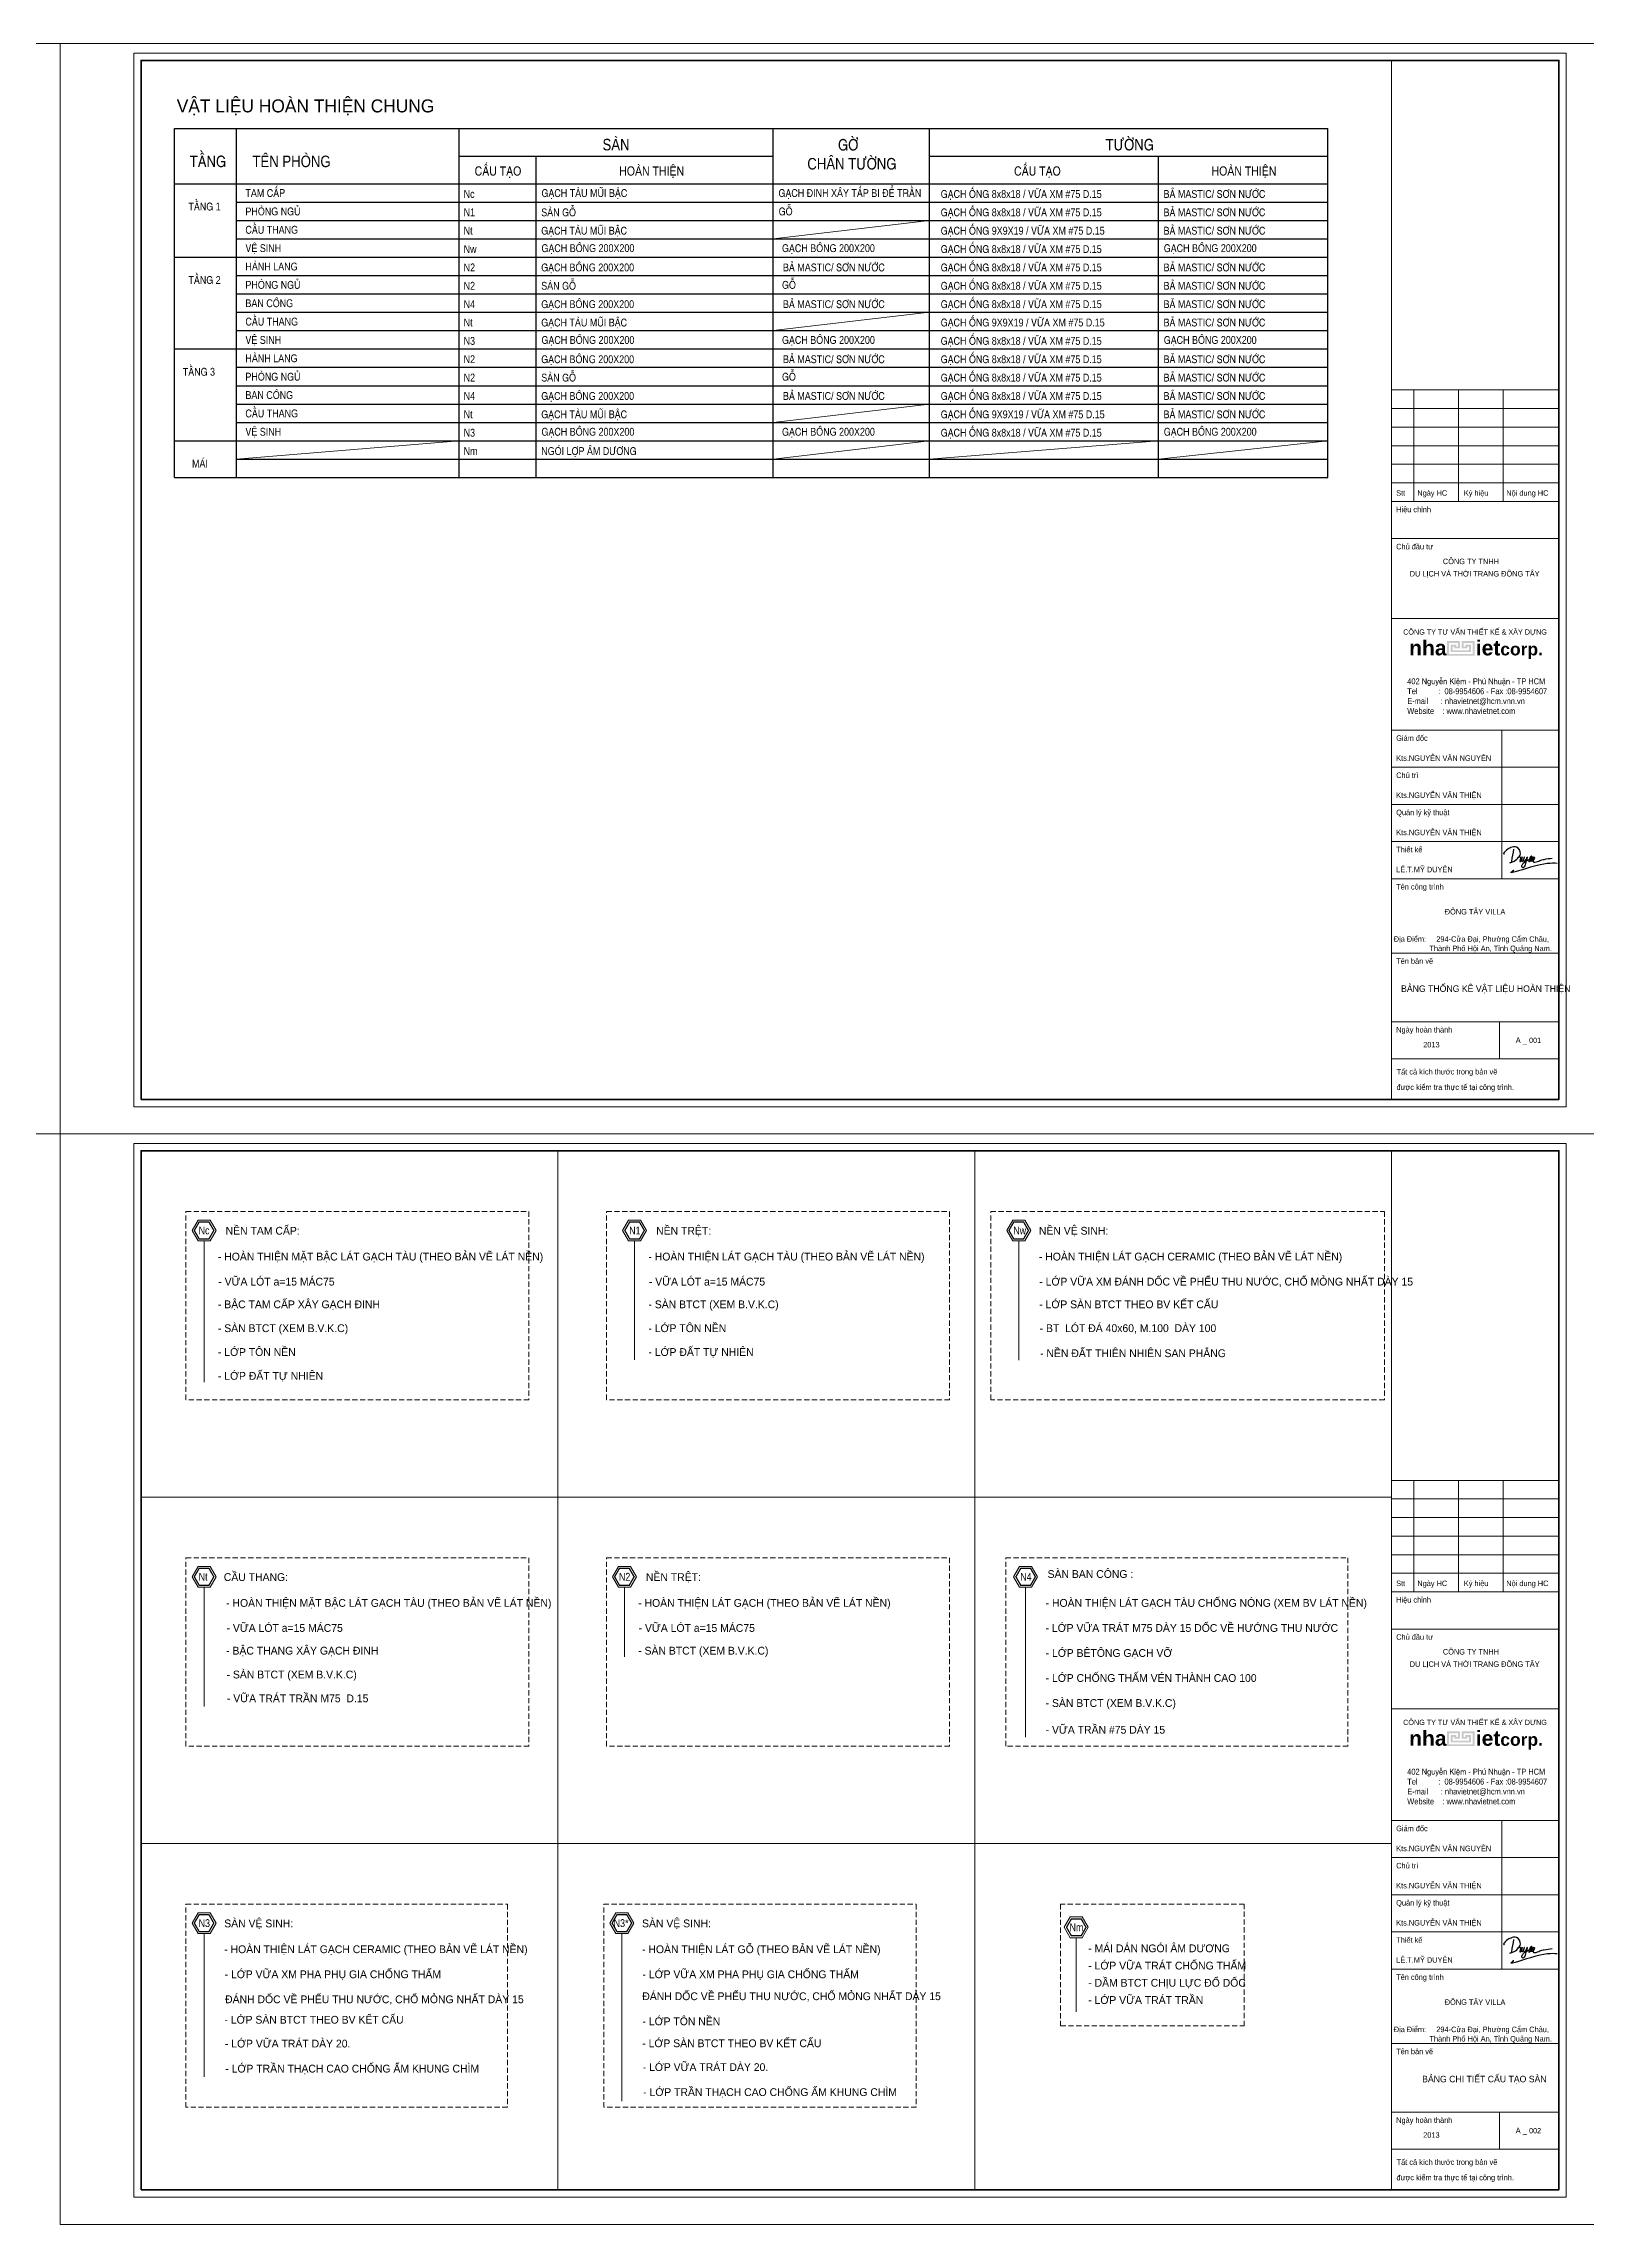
# Model space of a CAD drawing. Header units: inches. Extents: x 88947 to 296847, y 35049 to 161062.
# Drawn here: x 118326 to 148026, y 98056 to 140060 of the extents above; entities that cross this region are included whole.
import ezdxf
from ezdxf.enums import TextEntityAlignment as Align

# ---------------------------------------------------------------- set-up
doc = ezdxf.new("R2010")
doc.units = ezdxf.units.IN
doc.header["$MEASUREMENT"] = 0
doc.linetypes.add('DASHED', pattern=[0.75, 0.5, -0.25])
for name, color, linetype in [('$AUDIT_BAD_LAYER1', 7, 'Continuous'), ('1', 1, 'Continuous'), ('text', 2, 'Continuous')]:
    doc.layers.add(name, color=color, linetype=linetype)
for name, color, linetype, lineweight in [('0.15', 175, 'Continuous', 20), ('0.4', 1, 'Continuous', 30), ('A-Text', 30, 'Continuous', 9), ('A-Wall', 2, 'Continuous', 35), ('an_1', 8, 'Continuous', 9), ('GHICHU', 40, 'Continuous', 18), ('HACTH', 8, 'Continuous', 5), ('KHUNG 2', 144, 'Continuous', 18), ('KY HIEU', 4, 'Continuous', 25), ('Net thay', 3, 'Continuous', 25), ('NETMANH', 192, 'Continuous', 18), ('NTHAY2', 51, 'Continuous', 25), ('tran', 202, 'Continuous', 15)]:
    doc.layers.add(name, color=color, linetype=linetype, lineweight=lineweight)
doc.styles.add('DDCo-B-Helve-condense', font='VHELVCB.TTF')
doc.styles.add('FRANKO', font='VFRANKO.TTF')
doc.styles.add('HELVE OM', font='VHELVCB.TTF')
doc.styles.add('KHUNGTEN', font='VHELVEB.TTF')

# ---------------------------------------------------------------- blocks, each defined once
blk = doc.blocks.new('A$C22DF5D2D')
for points in [[(-10, 1159), (-123, 479), (-148, 421), (-212, 409), (-104, 451), (219, 660), (363, 901), (147, 1267), (-150, 1235), (-388, 1094), (-537, 889), (-506, 892)], [(2356, 378), (916, 165), (-61, -39), (0, 0), (-61, -39)], [(255, 700), (290, 728), (339, 743), (363, 705), (341, 552), (331, 483), (357, 485), (464, 729), (431, 561), (448, 495), (513, 535), (530, 566), (588, 726), (535, 529), (559, 486), (639, 526), (747, 742), (622, 304), (565, 189), (507, 143), (444, 188), (443, 257), (521, 382), (803, 578), (926, 655), (981, 729), (981, 766), (870, 665), (831, 456), (904, 515), (1051, 736), (976, 480), (1094, 717), (1127, 703), (1105, 634), (1056, 499), (1066, 460), (1148, 442), (1421, 530), (1656, 597), (2094, 666)]]:
    blk.add_spline(points, degree=3)
blk = doc.blocks.new('khung ten')
at = {"layer": '0.4'}
h = blk.add_hatch(color=256, dxfattribs=at)
h.paths.add_polyline_path([(303108, -206615), (302758, -206615), (302758, -207015), (303508, -207015), (303508, -206615), (303158, -206615), (303158, -206815), (303308, -206815), (303308, -206765), (303358, -206765), (303358, -206865), (302908, -206865), (302908, -206765), (302958, -206765), (302958, -206815), (303108, -206815)])
h.paths.add_polyline_path([(303058, -206665), (303058, -206765), (303008, -206765), (303008, -206715), (302858, -206715), (302858, -206915), (303408, -206915), (303408, -206715), (303258, -206715), (303258, -206765), (303208, -206765), (303208, -206665), (303458, -206665), (303458, -206965), (302808, -206965), (302808, -206665)], flags=16)
at = {"layer": '0.15', "ltscale": 0.7}
blk.add_line((301249, -213090), (305804, -213090), dxfattribs=at)
at = {"layer": 'A-Wall', "ltscale": 0.7}
blk.add_lwpolyline([(267204, -219099), (305804, -219099), (305804, -190799), (267204, -190799)], close=True, dxfattribs=at)
at = {"layer": 'KHUNG 2', "ltscale": 0.7}
for p, q in [((301249, -219099), (301249, -190799)), ((301249, -199776), (305804, -199776)), ((301856, -202813), (301856, -199776)), ((303071, -202813), (303071, -199776)), ((304286, -202813), (304286, -199776)), ((301249, -200282), (305804, -200282)), ((301249, -200789), (305804, -200789)), ((305804, -201295), (301249, -201295)), ((301249, -201801), (305804, -201801)), ((301249, -202307), (305804, -202307)), ((301249, -202813), (305804, -202813)), ((301249, -203826), (305804, -203826)), ((301249, -206004), (305804, -206004)), ((301249, -209041), (305804, -209041)), ((304246, -213090), (304246, -209041)), ((301249, -210053), (305804, -210053)), ((301249, -211065), (305804, -211065)), ((301249, -212078), (305804, -212078)), ((301249, -213090), (305804, -213090)), ((301249, -215115), (305804, -215115)), ((301249, -216986), (305804, -216986)), ((304185, -217998), (304185, -216986)), ((301249, -217998), (305804, -217998))]:
    blk.add_line(p, q, dxfattribs=at)
blk.add_lwpolyline([(267004, -219299), (306004, -219299), (306004, -190599), (267004, -190599)], close=True, dxfattribs=at)
at = {"layer": 'NETMANH', "ltscale": 0.7}
blk.add_lwpolyline([(265004, -220042), (307004, -220042), (307004, -190342), (265004, -190342)], close=True, dxfattribs=at)
at = {"layer": 'text', "linetype": 'Continuous', "xscale": 0.5, "yscale": 0.5, "zscale": 0.5}
blk.add_blockref('A$C22DF5D2D', (304573, -212860), dxfattribs=at)
at = {"layer": '$AUDIT_BAD_LAYER1', "color": 2, "linetype": 'Continuous', "style": 'KHUNGTEN', "width": 0.9}
blk.add_text('COÂNG TY TÖ VAÁN THIEÁT KEÁ & XAÂY DÖÏNG', height=142.53, dxfattribs=at).set_placement((303519, -206369), align=Align.MIDDLE_CENTER)
at = {"layer": '$AUDIT_BAD_LAYER1', "color": 2, "linetype": 'Continuous', "insert": (301673, -207630), "char_height": 161.97, "width": 6102.51, "attachment_point": 1, "style": 'KHUNGTEN'}
blk.add_mtext('{\\fVNI-Helve-Condense|b0|i0|c0|p2;402 Nguyeãn Kieäm - Phuù Nhuaän - TP HCM \\PTel          :  08-9954606 - Fax :08-9954607\\PE-mail      : nhavietnet@hcm.vnn.vn\\PWebsite    : www.nhavietnet.com}', dxfattribs=at)
at = {"layer": 'text', "linetype": 'Continuous', "style": 'FRANKO'}
for s, p in [('Stt', (301373, -202657)), ('Ngaøy HC', (301948, -202657)), ('Kyù hieäu', (303215, -202657)), ('Noäi dung HC', (304369, -202657)), ('Hieäu chænh', (301373, -203106)), ('Chuû ñaàu tö', (301373, -204118)), ('COÂNG TY TNHH ', (302644, -204520)), ('DU LÒCH VAØ THÔØI TRANG ÑOÂNG TAÂY', (301740, -204857)), ('Giaùm ñoác', (301373, -209334)), ('Chuû trì', (301373, -210346)), ('Kts.NGUYEÃN VAÊN NGUYEÂN', (301373, -209878)), ('Kts.NGUYEÃN VAÊN THIEÄN', (301373, -210890)), ('Quaûn lyù kyõ thuaät', (301373, -211358)), ('Kts.NGUYEÃN VAÊN THIEÄN', (301373, -211903)), ('Thieát keá', (301373, -212370)), ('Teân coâng trình', (301373, -213383)), ('LEÂ.T.MYÕ DUYEÂN', (301373, -212915)), ('ÑOÂNG TAÂY VILLA', (302695, -214063)), ('Ñòa Ñieåm:     294-Cöûa Ñaïi, Phöôøng Caåm Chaâu, ', (301306, -214806)), ('Thaønh Phoá Hoäi An, Tænh Quaûng Nam.', (302278, -215061)), ('Teân baûn veõ ', (301373, -215407)), ('Ngaøy hoaøn thaønh', (301373, -217278)), ('2013', (302108, -217684)), ('A _ ', (304627, -217560)), ('Taát caû kích thöôùc trong baûn veõ ', (301385, -218421)), ('ñöôïc kieåm tra thöïc teá taïi coâng trình.', (301381, -218842))]:
    blk.add_text(s, height=150, dxfattribs=at).set_placement(p)
at = {"layer": 'text', "linetype": 'Continuous', "insert": (303546, -206852), "char_height": 410.12, "width": 9417.44, "attachment_point": 5, "style": 'KHUNGTEN'}
blk.add_mtext('{\\fVNI-Helve|b1|i0|c0|p2;nha     iet\\H0.8274x;corp.}', dxfattribs=at)

msp = doc.modelspace()

# ---------------------------------------------------------------- linework, layer by layer
at = {"layer": '1'}
for p, q in [((122042.1, 135947.3), (143049.4, 135947.3)), ((122042.1, 135947.3), (143049.4, 135947.3)), ((122042.1, 132410.4), (143049.4, 132410.4)), ((122042.1, 132410.4), (143049.4, 132410.4))]:
    msp.add_line(p, q, dxfattribs=at)
at = {"layer": 'an_1'}
for points in [[(135377.5, 136654.7), (132372, 136301)], [(135377.5, 134886.2), (132372, 134532.5)], [(135377.5, 133117.7), (132372, 132764)], [(126326.5, 132410.4), (122042.1, 132056.7)], [(135377.5, 132410.4), (132372, 132056.7)], [(139789.8, 132410.4), (135377.5, 132056.7)], [(143049.4, 132410.4), (139789.8, 132056.7)]]:
    msp.add_lwpolyline(points, dxfattribs=at)
at = {"layer": 'HACTH', "color": 252}
for points in [[(121183.1, 117199.8), (121298.8, 117400.2), (121530.1, 117400.2), (121645.8, 117199.8), (121530.1, 116999.5), (121298.8, 116999.5)], [(129471.4, 117199.8), (129587.1, 117400.2), (129818.4, 117400.2), (129934.1, 117199.8), (129818.4, 116999.5), (129587.1, 116999.5)], [(136866.3, 117199.8), (136982, 117400.2), (137213.3, 117400.2), (137329, 117199.8), (137213.3, 116999.5), (136982, 116999.5)], [(121183.1, 110529.1), (121298.8, 110729.5), (121530.1, 110729.5), (121645.8, 110529.1), (121530.1, 110328.7), (121298.8, 110328.7)], [(129274.6, 110529.1), (129390.2, 110729.5), (129621.6, 110729.5), (129737.3, 110529.1), (129621.6, 110328.7), (129390.2, 110328.7)], [(137000.1, 110529.1), (137115.8, 110729.5), (137347.2, 110729.5), (137462.8, 110529.1), (137347.2, 110328.7), (137115.8, 110328.7)], [(121183.1, 103858.4), (121298.8, 104058.8), (121530.1, 104058.8), (121645.8, 103858.4), (121530.1, 103658), (121298.8, 103658)], [(129226.8, 103858.4), (129342.5, 104058.8), (129573.8, 104058.8), (129689.5, 103858.4), (129573.8, 103658), (129342.5, 103658)], [(137974.8, 103777.2), (138090.5, 103977.6), (138321.8, 103977.6), (138437.5, 103777.2), (138321.8, 103576.9), (138090.5, 103576.9)]]:
    msp.add_lwpolyline(points, close=True, dxfattribs=at)
for points in [[(121414.5, 116999.5), (121414.5, 114277.1)], [(129702.8, 116999.5), (129702.8, 114705.1)], [(137097.6, 116999.5), (137097.6, 114700.5)], [(121414.5, 110328.7), (121414.5, 108029.7)], [(129505.9, 110328.7), (129505.9, 108984.4)], [(137231.5, 110328.7), (137231.5, 107441.7)], [(121414.5, 103658), (121414.5, 100896.8)], [(129458.2, 103658), (129458.2, 100431.5)], [(138206.1, 103576.9), (138206.1, 102147.3)]]:
    msp.add_lwpolyline(points, dxfattribs=at)
at = {"layer": 'KHUNG 2', "linetype": 'DASHED', "ltscale": 200}
for points in [[(121065.1, 117564.8), (127668.9, 117564.8), (127668.9, 113938.6), (121065.1, 113938.6)], [(129164.4, 117564.8), (135768.2, 117564.8), (135768.2, 113938.6), (129164.4, 113938.6)], [(136559.3, 117564.8), (144139, 117564.8), (144139, 113938.6), (136559.3, 113938.6)], [(121065.1, 110894.1), (127668.9, 110894.1), (127668.9, 107267.9), (121065.1, 107267.9)], [(129164.4, 110894.1), (135768.2, 110894.1), (135768.2, 107267.9), (129164.4, 107267.9)], [(136847.1, 110894.1), (143434.8, 110894.1), (143434.8, 107267.9), (136847.1, 107267.9)], [(121065.1, 104223.3), (127256.8, 104223.3), (127256.8, 100311.6), (121065.1, 100311.6)], [(129108.8, 104223.3), (135126.3, 104223.3), (135126.3, 100311.6), (129108.8, 100311.6)], [(137904.9, 101879.2), (141440.2, 101879.2), (141440.2, 104223.3), (137904.9, 104223.3)]]:
    msp.add_lwpolyline(points, close=True, dxfattribs=at)
at = {"layer": 'KY HIEU', "const_width": 25}
for points in [[(121226.4, 117199.8), (121320.4, 117362.7), (121508.5, 117362.7), (121602.5, 117199.8), (121508.5, 117037), (121320.4, 117037)], [(129514.7, 117199.8), (129608.7, 117362.7), (129796.8, 117362.7), (129890.8, 117199.8), (129796.8, 117037), (129608.7, 117037)], [(136909.6, 117199.8), (137003.6, 117362.7), (137191.7, 117362.7), (137285.7, 117199.8), (137191.7, 117037), (137003.6, 117037)], [(121226.4, 110529.1), (121320.4, 110692), (121508.5, 110692), (121602.5, 110529.1), (121508.5, 110366.2), (121320.4, 110366.2)], [(129317.9, 110529.1), (129411.9, 110692), (129600, 110692), (129694, 110529.1), (129600, 110366.2), (129411.9, 110366.2)], [(137043.4, 110529.1), (137137.4, 110692), (137325.5, 110692), (137419.5, 110529.1), (137325.5, 110366.2), (137137.4, 110366.2)], [(121226.4, 103858.4), (121320.4, 104021.3), (121508.5, 104021.3), (121602.5, 103858.4), (121508.5, 103695.5), (121320.4, 103695.5)], [(129270.1, 103858.4), (129364.1, 104021.3), (129552.2, 104021.3), (129646.2, 103858.4), (129552.2, 103695.5), (129364.1, 103695.5)], [(138018.1, 103777.2), (138112.1, 103940.1), (138300.2, 103940.1), (138394.2, 103777.2), (138300.2, 103614.4), (138112.1, 103614.4)]]:
    msp.add_lwpolyline(points, close=True, dxfattribs=at)
at = {"layer": 'Net thay'}
for p, q in [((120846.8, 131703), (120846.8, 138423.2)), ((120846.8, 138423.2), (143049.4, 138423.2)), ((122042.1, 131703), (122042.1, 138423.2)), ((126326.5, 131703), (126326.5, 138423.2)), ((132372, 131703), (132372, 138423.2)), ((135377.5, 131703), (135377.5, 138423.2)), ((143049.4, 131703), (143049.4, 138423.2)), ((126326.5, 137892.6), (132354.3, 137892.6)), ((127809.5, 131703), (127809.5, 137892.6)), ((132354.3, 137892.6), (132372, 137892.6)), ((135377.5, 137892.6), (143049.4, 137892.6)), ((139789.8, 131703), (139789.8, 137892.6)), ((120846.8, 137362.1), (143049.4, 137362.1)), ((120846.8, 137362.1), (143049.4, 137362.1)), ((122042.1, 131703), (122042.1, 137362.1)), ((120846.8, 135947.3), (143049.4, 135947.3)), ((120846.8, 134178.8), (143049.4, 134178.8)), ((120846.8, 132410.4), (143049.4, 132410.4)), ((120846.8, 131703), (143049.4, 131703))]:
    msp.add_line(p, q, dxfattribs=at)
at = {"layer": 'NTHAY2'}
for p, q in [((122042.1, 137008.4), (143049.4, 137008.4)), ((122042.1, 136654.7), (143049.4, 136654.7)), ((122042.1, 136301), (143049.4, 136301)), ((122042.1, 135593.6), (143049.4, 135593.6)), ((122042.1, 135239.9), (143049.4, 135239.9)), ((122042.1, 134886.2), (143049.4, 134886.2)), ((122042.1, 134532.5), (143049.4, 134532.5)), ((122042.1, 133825.1), (143049.4, 133825.1)), ((122042.1, 133471.4), (143049.4, 133471.4)), ((122042.1, 133117.7), (143049.4, 133117.7)), ((122042.1, 132764), (143049.4, 132764)), ((122042.1, 132056.7), (143049.4, 132056.7))]:
    msp.add_line(p, q, dxfattribs=at)
at = {"layer": 'tran'}
for points in [[(128227.8, 98722.4), (128227.8, 118734.5)], [(136252.6, 98722.4), (136252.6, 118734.5)], [(120203, 112063.8), (144277.4, 112063.8)], [(120203, 105393.1), (144277.4, 105393.1)]]:
    msp.add_lwpolyline(points, dxfattribs=at)

# ---------------------------------------------------------------- block references
at = {"layer": 'A-Text', "xscale": 0.7071428571362048, "yscale": 0.7071428573544836, "zscale": 0.7071428573664265}
for p in [(-98448.5, 274659.1), (-68748.5, 274659.1), (-68748.5, 253657)]:
    msp.add_blockref('khung ten', p, dxfattribs=at)

# ---------------------------------------------------------------- texts
at = {"layer": 'A-Text', "style": 'FRANKO'}
for s, p in [('NEÀN TAM CAÁP:', (121829.7, 117119.2)), ('NEÀN TREÄT:', (130118, 117119.2)), ('NEÀN VEÄ SINH:', (137485.9, 117119.2)), ('- HOAØN THIEÄN MAËT BAÄC LAÙT GAÏCH TAØU (THEO BAÛN VEÕ LAÙT NEÀN) ', (121680.5, 116621.4)), ('- HOAØN THIEÄN LAÙT GAÏCH TAØU (THEO BAÛN VEÕ LAÙT NEÀN) ', (129968.8, 116621.4)), ('- HOAØN THIEÄN LAÙT GAÏCH CERAMIC (THEO BAÛN VEÕ LAÙT NEÀN)', (137485.9, 116621.4)), ('- VÖÕA LOÙT a=15 MAÙC75', (121688.9, 116139.4)), ('- VÖÕA LOÙT a=15 MAÙC75', (129977.2, 116139.4)), ('- LÔÙP VÖÕA XM ÑAÙNH DOÁC VEÀ PHEÅU THU NÖÔÙC, CHOÅ MOÛNG NHAÁT DAØY 15 ', (137494.3, 116139.4)), ('- BAÄC TAM CAÁP XAÂY GAÏCH ÑINH ', (121680.9, 115701.4)), ('- SAØN BTCT (XEM B.V.K.C)', (129969.2, 115701.4)), ('- LÔÙP SAØN BTCT THEO BV KEÁT CAÁU', (137492.5, 115701.4)), ('- SAØN BTCT (XEM B.V.K.C)', (121680.9, 115242.3)), ('- LÔÙP TOÂN NEÀN', (129969.2, 115242.3)), ('- BT  LOÙT ÑAÙ 40x60, M.100  DAØY 100', (137500.8, 115242.3)), ('- LÔÙP TOÂN NEÀN', (121680.9, 114783.1)), ('- LÔÙP ÑAÁT TÖÏ NHIEÂN', (129969.2, 114783.1)), ('- NEÀN ÑAÁT THIEÂN NHIEÂN SAN PHAÚNG', (137509.1, 114760.2)), ('- LÔÙP ÑAÁT TÖÏ NHIEÂN', (121680.9, 114324)), ('CAÀU THANG:', (121794.2, 110448.5)), ('NEÀN TREÄT:', (129921.1, 110448.5)), ('SAØN BAN COÂNG :', (137653.7, 110507.5)), ('- HOAØN THIEÄN MAËT BAÄC LAÙT GAÏCH TAØU (THEO BAÛN VEÕ LAÙT NEÀN) ', (121838.8, 109950.7)), ('- HOAØN THIEÄN LAÙT GAÏCH (THEO BAÛN VEÕ LAÙT NEÀN)', (129772, 109950.7)), ('- HOAØN THIEÄN LAÙT GAÏCH TAØU CHOÁNG NOÙNG (XEM BV LAÙT NEÀN) ', (137616.2, 109950.7)), ('- VÖÕA LOÙT a=15 MAÙC75', (121847.1, 109468.7)), ('- VÖÕA LOÙT a=15 MAÙC75', (129780.3, 109468.7)), ('- LÔÙP VÖÕA TRAÙT M75 DAØY 15 DOÁC VEÀ HÖÔÙNG THU NÖÔÙC', (137613.6, 109468.7)), ('- BAÄC THANG XAÂY GAÏCH ÑINH ', (121839.2, 109030.7)), ('- SAØN BTCT (XEM B.V.K.C)', (129772.4, 109030.7)), ('- LÔÙP BEÂTOÂNG GAÏCH VÔÕ', (137616.2, 108986.6)), ('- SAØN BTCT (XEM B.V.K.C)', (121847.1, 108571.6)), ('- LÔÙP CHOÁNG THAÁM VEÙN THAØNH CAO 100', (137616.2, 108504.6)), ('- VÖÕA TRAÙT TRAÀN M75  D.15', (121855.1, 108112.4)), ('- SAØN BTCT (XEM B.V.K.C)', (137616.2, 108022.5)), ('- VÖÕA TRAÀN #75 DAØY 15', (137616.2, 107507.6)), ('SAØN VEÄ SINH:', (121802.8, 103777.8)), ('SAØN VEÄ SINH:', (129846.5, 103777.8)), ('- HOAØN THIEÄN LAÙT GAÏCH CERAMIC (THEO BAÛN VEÕ LAÙT NEÀN)', (121802.8, 103280)), ('- HOAØN THIEÄN LAÙT GOÃ (THEO BAÛN VEÕ LAÙT NEÀN)', (129846.5, 103280)), ('- MAÙI DAÙN NGOÙI AÂM DÖÔNG', (138435.6, 103297.4)), ('- LÔÙP VÖÕA XM PHA PHUÏ GIA CHOÁNG THAÁM ', (121811.1, 102797.9)), ('- LÔÙP VÖÕA XM PHA PHUÏ GIA CHOÁNG THAÁM ', (129854.8, 102797.9)), ('- LÔÙP VÖÕA TRAÙT CHOÁNG THAÁM', (138435.6, 102965.5)), ('ÑAÙNH DOÁC VEÀ PHEÅU THU NÖÔÙC, CHOÅ MOÛNG NHAÁT DAØY 15 ', (121819.4, 102315.9)), ('ÑAÙNH DOÁC VEÀ PHEÅU THU NÖÔÙC, CHOÅ MOÛNG NHAÁT DAØY 15 ', (129851.2, 102375.1)), ('- DAÀM BTCT CHÒU LÖÏC ÑOÅ DOÁC ', (138435.6, 102633.6)), ('- LÔÙP VÖÕA TRAÙT TRAÀN', (138435.6, 102301.8)), ('- LÔÙP SAØN BTCT THEO BV KEÁT CAÁU', (121807.5, 101922)), ('- LÔÙP TOÂN NEÀN ', (129854.8, 101891.8)), ('- LÔÙP VÖÕA TRAÙT DAØY 20.', (121815.8, 101462.9)), ('- LÔÙP SAØN BTCT THEO BV KEÁT CAÁU', (129851.2, 101469)), ('- LÔÙP TRAÀN THAÏCH CAO CHOÁNG AÅM KHUNG CHÌM', (121824.1, 100980.8)), ('- LÔÙP VÖÕA TRAÙT DAØY 20.', (129859.5, 101009.8)), ('- LÔÙP TRAÀN THAÏCH CAO CHOÁNG AÅM KHUNG CHÌM', (129867.8, 100527.8))]:
    msp.add_text(s, height=150, dxfattribs=at).set_placement(p)
at = {"layer": 'GHICHU', "style": 'FRANKO'}
msp.add_text('VAÄT LIEÄU HOAØN THIEÄN CHUNG', height=250, dxfattribs=at).set_placement((120889, 138735.2))
at = {"layer": 'GHICHU', "style": 'HELVE OM'}
for s, height, p in [('SAØN', 221.06, (129085.7, 138114.4)), ('GÔØ', 221.06, (133618.2, 138111.7)), ('TÖÔØNG', 221.06, (138771.2, 138114.4)), ('TAÀNG', 221.06, (121139.5, 137791.7)), ('TEÂN PHOØNG', 221.059, (122346.2, 137791.7)), ('CAÁU TAÏO', 176.85, (126624.7, 137606.7)), ('CHAÂN TÖÔØNG', 221.059, (133028.1, 137746.1)), ('CAÁU TAÏO', 176.85, (137009.4, 137606.7)), ('HOAØN THIEÄN', 176.847, (129407.6, 137606.7)), ('HOAØN THIEÄN', 176.847, (140810, 137606.7)), ('TAÀNG 1', 150.32, (121114.1, 136922)), ('TAM CAÁP', 150.32, (122211, 137181.4)), ('PHOØNG NGUÛ', 150.32, (122211, 136827.7)), ('Nc', 150.32, (126411.9, 137163.7)), ('SAØN GOÃ', 150.32, (127905.7, 136810)), ('GAÏCH TAØU MUÕI BAÄC', 150.32, (127910.4, 137181.4)), ('GAÏCH ÑINH XAÂY TAÁP BI ÑEÅ TRAÀN', 150.32, (132473, 137181.4)), ('GOÃ', 150.32, (132477.4, 136827.7)), ('GAÏCH OÁNG 8x8x18 / VÖÕA XM #75 D.15 ', 150.32, (135596.4, 137163.7)), ('GAÏCH OÁNG 8x8x18 / VÖÕA XM #75 D.15 ', 150.32, (135596.4, 136810)), ('GAÏCH OÁNG 8x8x18 / VÖÕA XM #75 D.15 ', 150.32, (135596.4, 136810)), ('BAÛ MASTIC/ SÔN NÖÔÙC', 150.32, (139886, 137163.7)), ('CAÀU THANG', 150.32, (122211, 136474)), ('N1', 150.32, (126411.9, 136810)), ('Nt', 150.32, (126411.9, 136456.3)), ('GAÏCH TAØU MUÕI BAÄC', 150.32, (127905.7, 136456.3)), ('GAÏCH OÁNG 9X9X19 / VÖÕA XM #75 D.15 ', 150.32, (135596.4, 136456.3)), ('BAÛ MASTIC/ SÔN NÖÔÙC', 150.32, (139886, 136810)), ('BAÛ MASTIC/ SÔN NÖÔÙC', 150.32, (139886, 136456.3)), ('VEÄ SINH', 150.32, (122211, 136120.3)), ('Nw', 150.32, (126411.9, 136102.6)), ('GAÏCH BOÂNG 200X200', 150.32, (127910.4, 136120.3)), ('GAÏCH BOÂNG 200X200', 150.32, (132540.9, 136120.3)), ('GAÏCH OÁNG 8x8x18 / VÖÕA XM #75 D.15 ', 150.32, (135596.4, 136102.6)), ('GAÏCH BOÂNG 200X200', 150.32, (139890.7, 136120.3)), ('HAØNH LANG', 150.32, (122211, 135766.6)), ('HAØNH LANG', 150.32, (122211, 135766.6)), ('N2', 150.32, (126411.9, 135748.9)), ('GAÏCH BOÂNG 200X200', 150.32, (127905.7, 135748.9)), ('BAÛ MASTIC/ SÔN NÖÔÙC', 150.32, (132559, 135748.9)), ('GAÏCH OÁNG 8x8x18 / VÖÕA XM #75 D.15 ', 150.32, (135596.4, 135748.9)), ('BAÛ MASTIC/ SÔN NÖÔÙC', 150.32, (139886, 135748.9)), ('TAÀNG 2', 150.32, (121114.1, 135507.2)), ('PHOØNG NGUÛ', 150.32, (122211, 135412.9)), ('N2', 150.32, (126411.9, 135395.2)), ('SAØN GOÃ', 150.32, (127905.7, 135395.2)), ('GOÃ', 150.32, (132540.9, 135412.9)), ('GAÏCH OÁNG 8x8x18 / VÖÕA XM #75 D.15 ', 150.32, (135596.4, 135395.2)), ('BAÛ MASTIC/ SÔN NÖÔÙC', 150.32, (139886, 135395.2)), ('CAÀU THANG', 150.32, (122211, 134705.5)), ('BAN COÂNG', 150.32, (122211, 135059.2)), ('N4', 150.32, (126411.9, 135041.5)), ('GAÏCH BOÂNG 200X200', 150.32, (127905.7, 135041.5)), ('BAÛ MASTIC/ SÔN NÖÔÙC', 150.32, (132559, 135041.5)), ('GAÏCH OÁNG 8x8x18 / VÖÕA XM #75 D.15 ', 150.32, (135596.4, 135041.5)), ('BAÛ MASTIC/ SÔN NÖÔÙC', 150.32, (139886, 135041.5)), ('VEÄ SINH', 150.32, (122211, 134351.8)), ('Nt', 150.32, (126411.9, 134687.8)), ('GAÏCH TAØU MUÕI BAÄC', 150.32, (127905.7, 134687.8)), ('GAÏCH BOÂNG 200X200', 150.32, (127910.4, 134351.8)), ('GAÏCH BOÂNG 200X200', 150.32, (132540.9, 134351.8)), ('GAÏCH OÁNG 9X9X19 / VÖÕA XM #75 D.15 ', 150.32, (135596.4, 134687.8)), ('GAÏCH OÁNG 8x8x18 / VÖÕA XM #75 D.15 ', 150.32, (135596.4, 134334.1)), ('BAÛ MASTIC/ SÔN NÖÔÙC', 150.32, (139886, 134687.8)), ('GAÏCH BOÂNG 200X200', 150.32, (139890.7, 134351.8)), ('HAØNH LANG', 150.32, (122211, 133998.1)), ('HAØNH LANG', 150.32, (122211, 133998.1)), ('N3', 150.32, (126411.9, 134334.1)), ('N2', 150.32, (126411.9, 133980.4)), ('GAÏCH BOÂNG 200X200', 150.32, (127905.7, 133980.4)), ('BAÛ MASTIC/ SÔN NÖÔÙC', 150.32, (132559, 133980.4)), ('GAÏCH OÁNG 8x8x18 / VÖÕA XM #75 D.15 ', 150.32, (135596.4, 133980.4)), ('BAÛ MASTIC/ SÔN NÖÔÙC', 150.32, (139886, 133980.4)), ('TAÀNG 3', 150.32, (121005.3, 133738.7)), ('PHOØNG NGUÛ', 150.32, (122211, 133644.4)), ('N2', 150.32, (126411.9, 133626.7)), ('SAØN GOÃ', 150.32, (127905.7, 133626.7)), ('GOÃ', 150.32, (132540.9, 133644.4)), ('GAÏCH OÁNG 8x8x18 / VÖÕA XM #75 D.15 ', 150.32, (135596.4, 133626.7)), ('BAÛ MASTIC/ SÔN NÖÔÙC', 150.32, (139886, 133626.7)), ('BAN COÂNG', 150.32, (122211, 133290.7)), ('N4', 150.32, (126411.9, 133273)), ('GAÏCH BOÂNG 200X200', 150.32, (127905.7, 133273)), ('BAÛ MASTIC/ SÔN NÖÔÙC', 150.32, (132559, 133273)), ('GAÏCH OÁNG 8x8x18 / VÖÕA XM #75 D.15 ', 150.32, (135596.4, 133273)), ('BAÛ MASTIC/ SÔN NÖÔÙC', 150.32, (139886, 133273)), ('CAÀU THANG', 150.32, (122211, 132937)), ('Nt', 150.32, (126411.9, 132919.3)), ('GAÏCH TAØU MUÕI BAÄC', 150.32, (127905.7, 132919.3)), ('GAÏCH OÁNG 9X9X19 / VÖÕA XM #75 D.15 ', 150.32, (135596.4, 132919.3)), ('BAÛ MASTIC/ SÔN NÖÔÙC', 150.32, (139886, 132919.3)), ('VEÄ SINH', 150.32, (122211, 132583.4)), ('N3', 150.32, (126411.9, 132565.6)), ('GAÏCH BOÂNG 200X200', 150.32, (127910.4, 132583.4)), ('NGOÙI LÔÏP AÂM DÖÔNG', 150.32, (127905.7, 132211.9)), ('GAÏCH BOÂNG 200X200', 150.32, (132540.9, 132583.4)), ('GAÏCH OÁNG 8x8x18 / VÖÕA XM #75 D.15 ', 150.32, (135596.4, 132565.6)), ('GAÏCH BOÂNG 200X200', 150.32, (139890.7, 132583.4)), ('MAÙI', 150.32, (121183.1, 131970.3)), ('Nm', 150.32, (126411.9, 132211.9))]:
    msp.add_text(s, height=height, dxfattribs=at).set_placement(p, align=Align.MIDDLE_LEFT)
at = {"layer": 'KY HIEU', "style": 'DDCo-B-Helve-condense'}
for s, p in [('Nc', (121309.9, 117124.6)), ('N1', (129598.2, 117124.6)), ('Nw', (136993.1, 117124.6)), ('Nt', (121309.9, 110453.8)), ('N2', (129401.4, 110453.8)), ('N4', (137126.9, 110453.8)), ('N3', (121309.9, 103783.1)), ('N3*', (129299.7, 103783.1)), ('Nm', (138076.1, 103702))]:
    msp.add_text(s, height=150, dxfattribs=at).set_placement(p)
at = {"layer": 'text', "style": 'FRANKO'}
for s, height, p in [('BAÛNG THOÁNG KEÂ VAÄT LIEÄU HOAØN THIEÄN', 125, (144458.7, 121795)), ('001', 100, (146924.1, 120812.6)), ('BAÛNG CHI TIEÁT CAÁU TAÏO SAØN', 125, (144864.7, 100792.9)), ('002', 100, (146924.1, 99810.5))]:
    msp.add_text(s, height=height, dxfattribs=at).set_placement(p)

doc.saveas('drawing.dxf')
